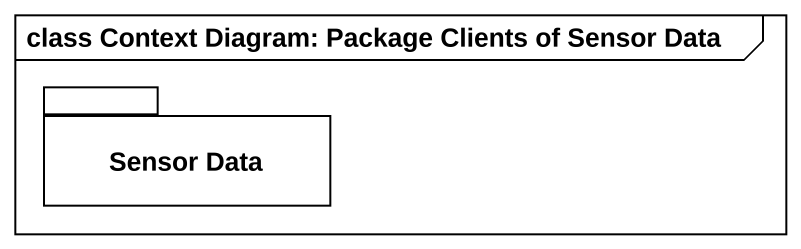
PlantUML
@startuml
mainframe class Context Diagram: Package Clients of Sensor Data
package "Sensor Data" as Sensor_Data {
}
@enduml
